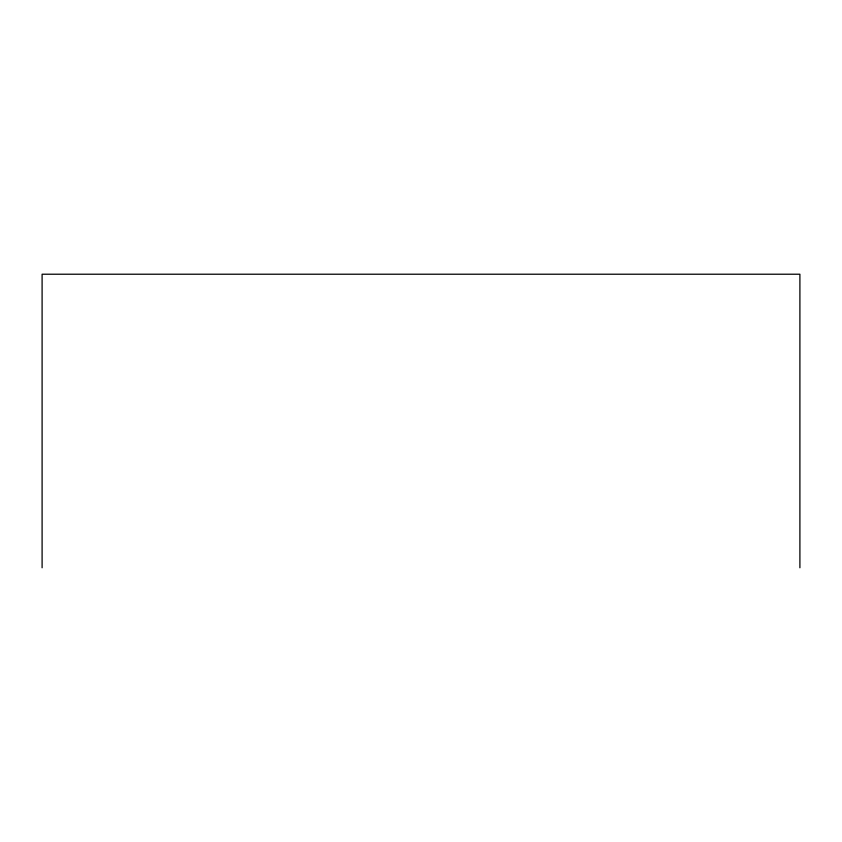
<?xml version="1.0" encoding="UTF-8"?>
<svg xmlns="http://www.w3.org/2000/svg" width="842" height="842" viewBox="0 0 842 842"><rect width="100%" height="100%" fill="white"/><g stroke="black" fill="none" stroke-linecap="round" stroke-linejoin="round"><path stroke-width="1.26" d="M799.9 567.782L799.9 274.218L42.1 274.218L42.1 567.782"/></g></svg>
